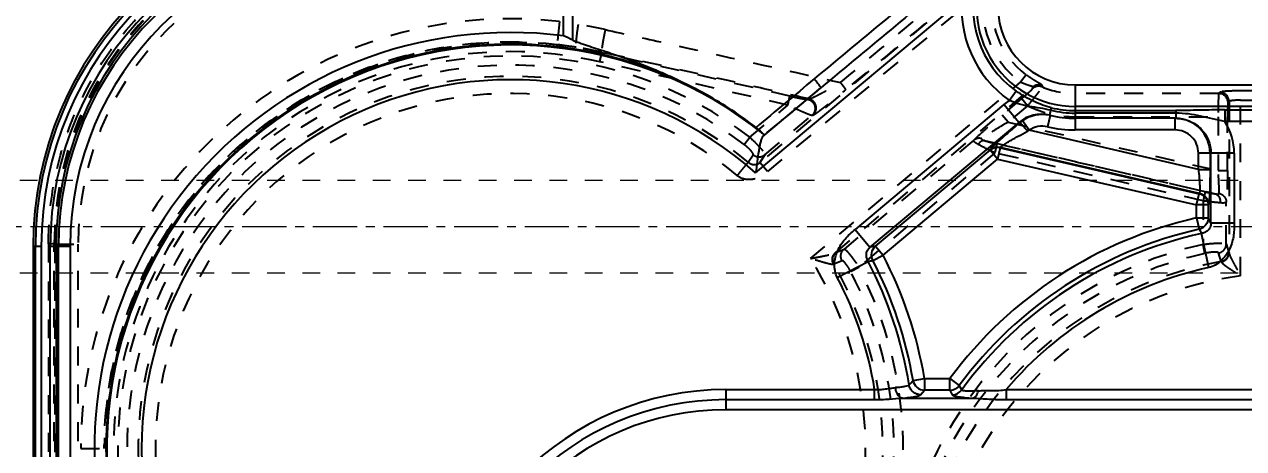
# Model space of a CAD drawing. Header units: millimetres. Extents: x 1727 to 4210, y -6182 to 759.
# Drawn here: x 2418.8 to 2524, y -1182.9 to -1146.3 of the extents above; entities that cross this region are included whole.
import ezdxf
from ezdxf.enums import TextEntityAlignment as Align

# ---------------------------------------------------------------- set-up
doc = ezdxf.new("R2010")
doc.units = ezdxf.units.MM
doc.header["$LTSCALE"] = 16.335
doc.header["$PDMODE"] = 3
doc.header["$PDSIZE"] = 0.3125
doc.linetypes.add('CENTER', pattern=[0.6, 0.375, -0.075, 0.075, -0.075])
doc.linetypes.add('HIDDEN', pattern=[0.2, 0.1, -0.1])
doc.layers.get('0').update_dxf_attribs({"linetype": 'CONTINUOUS'})
doc.layers.get('Defpoints').update_dxf_attribs({"linetype": 'CONTINUOUS'})
doc.layers.add('cool', color=153, linetype='HIDDEN', lineweight=9)
doc.layers.add('sp', color=193, linetype='CONTINUOUS', lineweight=9)
doc.layers.add('DEFAULT_2', color=8, linetype='HIDDEN')
doc.styles.get("Standard").update_dxf_attribs({"font": 'txt', "width": 0.8})
doc.styles.add('TXT', font='txt.shx', dxfattribs={"bigfont": 'gbcbig.shx'})
doc.dimstyles.get("Standard").update_dxf_attribs({"dimtxt": 0.15625, "dimasz": 0.1875, "dimexe": 0.125, "dimexo": 0.0625, "dimtad": 0, "dimtih": 1, "dimtoh": 1, "dimdsep": 46, "dimtxsty": 'Standard', "dimcen": 0.09, "dimadec": 0, "dimazin": 0, "dimtp": 0.01, "dimtm": 0.01, "dimtfac": 1, "dimtofl": 0, "dimtmove": 0, "dimatfit": 3, "dimfxl": 0, "dimtolj": 1, "dimarcsym": 0})

# ---------------------------------------------------------------- blocks, each defined once
blk = doc.blocks.new('*D194')
at = {"color": 4, "lineweight": -2}
for p, q in [((2454.74, -1135.27), (2396.81, -1135.27)), ((2396.81, -1140.27), (2396.81, -1196.23)), ((2396.81, -1307.15), (2396.81, -1214.9)), ((2454.74, -1312.15), (2396.81, -1312.15))]:
    blk.add_line(p, q, dxfattribs=at)
at = {"color": 4}
for points in [[(2395.97, -1140.27), (2397.64, -1140.27), (2396.81, -1135.27)], [(2395.97, -1307.15), (2397.64, -1307.15), (2396.81, -1312.15)]]:
    blk.add_solid(points, dxfattribs=at)
at = {"layer": 'Defpoints', "color": 0}
for p in [(2454.74, -1135.27), (2396.81, -1312.15), (2454.74, -1312.15)]:
    blk.add_point(p, dxfattribs=at)
at = {"color": 6, "insert": (2396.81, -1205.57), "char_height": 5, "attachment_point": 5, "rotation": 90}
blk.add_mtext('\\A1;176.88', dxfattribs=at)
blk = doc.blocks.new('124')
at = {"layer": 'cool', "ltscale": 0.932966}
for p, q in [((10.14, -1344.71), (401.48, -1344.71)), ((10.14, -1352.71), (401.48, -1352.71))]:
    blk.add_line(p, q, dxfattribs=at)
at = {"layer": 'cool', "color": 1, "linetype": 'CENTER', "ltscale": 0.621977}
blk.add_line((-4.19, -1348.71), (415.81, -1348.71), dxfattribs=at)
blk = doc.blocks.new('sp_80_th', base_point=(180.03, -1065.14))
at = {"layer": 'sp', "color": 1, "linetype": 'CENTER', "ltscale": 2.643404}
for p, q in [((180.03, -1111.89), (180.03, -1018.39)), ((133.28, -1065.14), (226.78, -1065.14))]:
    blk.add_line(p, q, dxfattribs=at)
at = {"layer": 'sp', "linetype": 'HIDDEN', "ltscale": 2.073258}
for radius in [42.5, 40]:
    blk.add_circle((180.03, -1065.14), radius, dxfattribs=at)
at = {"layer": 'sp', "color": 6, "style": 'TXT'}
blk.add_text('SP%%c80', height=10, dxfattribs=at).set_placement((180.03, -1081.14), align=Align.MIDDLE)
blk = doc.blocks.new('126')
at = {"layer": 'sp'}
blk.add_blockref('sp_80_th', (2562.27, -1223.71), dxfattribs=at)

msp = doc.modelspace()

# ---------------------------------------------------------------- linework, layer by layer
at = {"color": 7, "linetype": 'Continuous'}
for p, q in [((2465.343, -1147.248), (2465.343, -1142.238)), ((2466.144, -1147.615), (2466.144, -1143.239)), ((2481.924, -1159.081), (2498.958, -1144.788)), ((2482.549, -1155.936), (2487.561, -1151.731)), ((2504.404, -1152.009), (2503.823, -1152.827)), ((2509.511, -1151.483), (2509.511, -1155.369)), ((2509.511, -1151.483), (2615.036, -1151.483)), ((2503.342, -1153.185), (2490.5, -1163.96)), ((2504.632, -1154.723), (2503.342, -1153.185)), ((2507.352, -1154.116), (2507.125, -1155.095)), ((2507.442, -1153.452), (2507.286, -1154.101)), ((2615.036, -1153.338), (2509.511, -1153.338)), ((2509.511, -1153.696), (2518.195, -1153.696)), ((2518.195, -1153.918), (2509.511, -1153.918)), ((2518.195, -1153.696), (2518.195, -1154.364)), ((2522.414, -1153.637), (2522.414, -1154.641)), ((2522.414, -1153.637), (2533.29, -1153.637)), ((2504.632, -1154.723), (2491.79, -1165.498)), ((2504.729, -1154.745), (2504.632, -1154.723)), ((2505.523, -1155.4), (2504.952, -1154.575)), ((2518.195, -1154.364), (2509.511, -1154.364)), ((2518.124, -1155.369), (2518.124, -1154.364)), ((2533.29, -1154.641), (2522.414, -1154.641)), ((2520.137, -1158.769), (2505.523, -1155.4)), ((2518.123, -1155.369), (2509.511, -1155.369)), ((2492.276, -1165.4), (2502.151, -1157.114)), ((2502.151, -1157.114), (2502.163, -1157.083)), ((2502.796, -1157.883), (2502.151, -1157.114)), ((2503.021, -1156.909), (2502.796, -1157.883)), ((2503.021, -1156.909), (2503.032, -1156.878)), ((2503.021, -1156.909), (2520.203, -1160.869)), ((2520.22, -1160.839), (2503.032, -1156.878)), ((2520.137, -1158.769), (2520.137, -1157.378)), ((2523.227, -1157.379), (2520.137, -1157.379)), ((2521.14, -1157.379), (2521.14, -1158.769)), ((2521.22, -1163.401), (2521.22, -1157.379)), ((2523.227, -1157.379), (2523.227, -1163.401)), ((2492.921, -1166.169), (2502.796, -1157.883)), ((2502.796, -1157.883), (2519.979, -1161.843)), ((2520.137, -1158.769), (2521.14, -1158.769)), ((2519.979, -1161.843), (2520.203, -1160.869)), ((2520.22, -1160.839), (2520.203, -1160.869)), ((2519.979, -1162.966), (2519.979, -1161.843)), ((2520.982, -1161.843), (2519.979, -1161.843)), ((2520.999, -1161.813), (2520.982, -1161.843)), ((2520.982, -1161.843), (2520.982, -1162.966)), ((2519.979, -1162.966), (2520.196, -1163.942)), ((2519.979, -1162.966), (2520.982, -1162.966)), ((2521.22, -1163.401), (2520.982, -1162.966)), ((2523.227, -1163.401), (2521.22, -1163.401)), ((2490.5, -1163.96), (2491.79, -1165.498)), ((2520.196, -1163.942), (2520.391, -1164.306)), ((2521.033, -1167.235), (2520.391, -1164.306)), ((2419.563, -1165.419), (2419.563, -1276.974)), ((2420.269, -1165.419), (2419.563, -1165.419)), ((2419.767, -1276.974), (2419.767, -1165.419)), ((2420.269, -1165.419), (2420.269, -1276.974)), ((2421.045, -1276.974), (2421.045, -1165.419)), ((2422.756, -1165.419), (2421.045, -1165.419)), ((2421.546, -1165.419), (2421.546, -1276.974)), ((2421.754, -1276.974), (2421.754, -1165.419)), ((2422.756, -1165.419), (2422.756, -1276.974)), ((2492.276, -1165.4), (2491.79, -1165.498)), ((2492.276, -1165.4), (2492.921, -1166.169)), ((2488.973, -1168.105), (2491.629, -1166.714)), ((2492.034, -1166.63), (2492.921, -1166.169)), ((2495.506, -1176.989), (2496.492, -1176.823)), ((2496.492, -1176.823), (2496.492, -1177.822)), ((2496.492, -1176.823), (2498.695, -1176.823)), ((2498.695, -1177.822), (2498.695, -1176.823)), ((2498.695, -1176.823), (2499.5, -1177.416)), ((2499.705, -1177.809), (2499.5, -1177.416)), ((2479.361, -1177.774), (2479.361, -1179.514)), ((2479.361, -1177.774), (2492.194, -1177.774)), ((2492.194, -1178.644), (2492.194, -1177.774)), ((2496.154, -1178.22), (2496.492, -1177.822)), ((2498.695, -1177.822), (2496.492, -1177.822)), ((2498.695, -1177.822), (2498.897, -1178.22)), ((2503.544, -1177.774), (2503.544, -1178.644)), ((2503.544, -1177.774), (2552.16, -1177.774)), ((2479.361, -1178.644), (2492.194, -1178.644)), ((2645.186, -1179.514), (2479.361, -1179.514)), ((2494.583, -1178.515), (2500.672, -1178.515)), ((2503.544, -1178.644), (2552.16, -1178.644))]:
    msp.add_line(p, q, dxfattribs=at)
for centre, radius, start, end in [((2449.713, -1165.419), 30.15, 90, 180), ((2449.713, -1165.419), 29.946, 90, 180), ((2449.713, -1165.419), 29.444, 90, 180), ((2509.511, -1144.816), 8.821, 89.99285, 234.62995), ((2509.511, -1144.816), 8.522, 89.99285, 270), ((2449.713, -1165.419), 28.668, 90, 180), ((2449.713, -1165.419), 28.167, 90, 180), ((2449.713, -1165.419), 27.959, 90, 180), ((2449.713, -1165.419), 26.957, 90, 180), ((2509.511, -1144.816), 6.666, 90, 270), ((3567.752, -2445.612), 1686.473, 129.275928, 129.855139), ((4102.795, -3084.272), 2518.67, 129.508982, 129.889173), ((2509.511, -1144.816), 9.825, 172.91655, 234.62936), ((2460.768, -1182.871), 35.915, 82.68167, 198.98671), ((2460.768, -1182.871), 34.916, 60.99766, 198.9835), ((2441.399, -1200.639), 58.514, 64.98306, 65.84566), ((2460.768, -1182.871), 34.835, 51.25547, 249.14835), ((2460.768, -1182.871), 31.836, 48.35335, 249.14831), ((2460.448, -1182.974), 35.162, 52.28823, 60.62367), ((2506.569, -1157.029), 5.019, 123.15511, 130.00725), ((2506.578, -1157.052), 3.035, 76.49174, 129.86932), ((2506.669, -1157.056), 3.017, 78.18153, 124.69244), ((2509.511, -1144.816), 9.547, 256.52883, 270), ((2506.677, -1157.025), 2.986, 76.93245, 78.20478), ((2509.511, -1144.816), 9.101, 256.5272, 270), ((2509.511, -1144.816), 8.88, 256.52732, 270), ((2506.644, -1157.019), 2.973, 124.69263, 130.11344), ((2506.668, -1157.058), 2.015, 76.90443, 124.64779), ((2509.511, -1144.816), 10.553, 256.93455, 270), ((2518.124, -1157.38), 3.016, 0.01709, 88.68745), ((2518.207, -1157.379), 5.019, 0.00311, 33.05894), ((2506.159, -1156.891), 1.621, 113.12791, 118.55847), ((2518.126, -1157.38), 2.011, 0.057, 90.07108), ((2502.792, -1157.888), 1.005, 76.88224, 129.66491), ((2502.804, -1157.857), 1.005, 76.88653, 129.65961), ((2527.852, -1198.332), 36.232, 102.55062, 143.58243), ((2527.852, -1198.332), 35.233, 102.55062, 143.58243), ((2527.852, -1198.332), 34.835, 102.36727, 143.90312), ((2460.768, -1182.871), 34.835, 9.07206, 27.63273), ((2460.768, -1182.871), 35.233, 9.60936, 27.44938), ((2460.768, -1182.871), 36.232, 9.60936, 27.44938), ((2527.852, -1198.332), 31.836, 102.37598, 139.77694), ((2460.768, -1182.871), 31.836, 9.21298, 27.63705), ((2313.201, -1018.17), 241.783, 318.81634, 318.93864), ((2496.503, -1176.81), 1.012, 190.21204, 269.38513), ((2498.69, -1176.811), 1.011, 270.33224, 323.26056), ((2479.361, -1202.604), 24.83, 90, 180), ((2498.891, -1177.209), 1.011, 270.33101, 323.56836), ((2479.361, -1202.604), 23.96, 90, 180), ((2479.361, -1202.604), 23.089, 90, 180)]:
    msp.add_arc(centre, radius, start, end, dxfattribs=at)
for points, knots in [([(2466.144, -1147.615), (2466.38, -1147.724), (2466.871, -1147.903), (2467.611, -1148.15), (2468.354, -1148.39), (2469.345, -1148.713), (2470.578, -1149.131), (2472.044, -1149.672), (2473.492, -1150.259), (2475.396, -1151.108), (2476.789, -1151.822), (2477.697, -1152.333)], [0, 0, 0, 0, 0.0624768, 0.1249524, 0.1874349, 0.2499191, 0.3748973, 0.4998907, 0.6249012, 0.7499299, 1, 1, 1, 1]), ([(2487.561, -1151.731), (2487.561, -1151.723), (2487.545, -1151.697), (2487.516, -1151.648), (2487.462, -1151.573), (2487.39, -1151.475), (2487.299, -1151.358), (2487.161, -1151.184), (2487.052, -1151.051), (2486.978, -1150.962)], [0, 0, 0, 0, 0.0265761, 0.0864424, 0.1821004, 0.3105264, 0.4663098, 0.6399017, 1, 1, 1, 1]), ([(2507.442, -1153.452), (2506.932, -1153.329), (2505.869, -1152.932), (2504.895, -1152.357), (2504.405, -1152.009)], [0, 0, 0, 0, 0.4658369, 1, 1, 1, 1]), ([(2507.39, -1153.667), (2507.084, -1153.61), (2506.484, -1153.473), (2505.579, -1153.346), (2504.678, -1153.181), (2504.104, -1152.959), (2503.823, -1152.827)], [0, 0, 0, 0, 0.2543676, 0.5013783, 0.746777, 1, 1, 1, 1]), ([(2522.414, -1153.637), (2521.671, -1153.637), (2520.265, -1153.657), (2518.858, -1153.696), (2518.195, -1153.696)], [0, 0, 0, 0, 0.5284807, 1, 1, 1, 1]), ([(2522.414, -1154.641), (2522.06, -1154.569), (2521.362, -1154.418), (2520.324, -1154.17), (2519.273, -1153.965), (2518.557, -1153.93), (2518.195, -1153.918)], [0, 0, 0, 0, 0.2526587, 0.4995593, 0.7468944, 1, 1, 1, 1]), ([(2481.956, -1155.158), (2482.08, -1155.253), (2482.291, -1155.427), (2482.492, -1155.614), (2482.569, -1155.702)], [0, 0, 0, 0, 0.5721075, 1, 1, 1, 1]), ([(2502.163, -1157.083), (2502.168, -1157.068), (2502.195, -1157.032), (2502.247, -1156.968), (2502.327, -1156.884), (2502.476, -1156.734), (2502.713, -1156.509), (2503.044, -1156.206), (2503.424, -1155.867), (2503.989, -1155.373), (2504.428, -1154.998), (2504.729, -1154.745)], [0, 0, 0, 0, 0.0140471, 0.0379589, 0.0713963, 0.1137938, 0.2212104, 0.3525594, 0.5010834, 0.6612031, 1, 1, 1, 1]), ([(2505.384, -1155.467), (2505.309, -1155.378), (2505.197, -1155.247), (2505.049, -1155.079), (2504.95, -1154.967), (2504.865, -1154.876), (2504.801, -1154.807), (2504.758, -1154.769), (2504.737, -1154.747), (2504.729, -1154.745)], [0, 0, 0, 0, 0.3579029, 0.5314841, 0.6878028, 0.8170449, 0.9134679, 0.9737177, 1, 1, 1, 1]), ([(2518.195, -1154.364), (2518.588, -1154.364), (2519.38, -1154.526), (2520.39, -1155.188), (2521.056, -1156.195), (2521.22, -1156.986), (2521.219, -1157.379)], [0, 0, 0, 0, 0.2503353, 0.5002162, 0.749936, 1, 1, 1, 1]), ([(2482.549, -1155.936), (2482.499, -1155.991), (2482.419, -1156.151), (2482.331, -1156.435), (2482.253, -1156.79), (2482.155, -1157.353), (2482.048, -1158.123), (2481.967, -1158.755), (2481.924, -1159.081)], [0, 0, 0, 0, 0.0689199, 0.1627408, 0.2770827, 0.4066283, 0.6943044, 1, 1, 1, 1]), ([(2482.549, -1155.936), (2482.556, -1155.929), (2482.58, -1155.903), (2482.603, -1155.876), (2482.619, -1155.856)], [0, 0, 0, 0, 0.2815678, 1, 1, 1, 1]), ([(2482.569, -1155.702), (2482.583, -1155.717), (2482.605, -1155.745), (2482.628, -1155.787), (2482.635, -1155.826), (2482.626, -1155.848), (2482.619, -1155.856)], [0, 0, 0, 0, 0.344593, 0.6123418, 0.8177134, 1, 1, 1, 1]), ([(2503.032, -1156.878), (2503.037, -1156.867), (2503.063, -1156.843), (2503.111, -1156.803), (2503.186, -1156.75), (2503.325, -1156.655), (2503.545, -1156.517), (2503.85, -1156.333), (2504.199, -1156.13), (2504.714, -1155.837), (2505.113, -1155.616), (2505.384, -1155.467)], [0, 0, 0, 0, 0.0130258, 0.0365611, 0.0699751, 0.1124325, 0.2207241, 0.3531793, 0.5019404, 0.6619463, 1, 1, 1, 1]), ([(2520.137, -1158.769), (2520.163, -1159.017), (2520.197, -1159.379), (2520.231, -1159.844), (2520.247, -1160.147), (2520.255, -1160.404), (2520.253, -1160.606), (2520.246, -1160.736), (2520.233, -1160.807), (2520.225, -1160.831), (2520.219, -1160.839)], [0, 0, 0, 0, 0.3600338, 0.5253234, 0.6730456, 0.7978186, 0.8959014, 0.9640804, 0.9861185, 1, 1, 1, 1]), ([(2521.14, -1158.769), (2521.14, -1159.133), (2521.136, -1159.665), (2521.119, -1160.348), (2521.102, -1160.794), (2521.082, -1161.172), (2521.059, -1161.47), (2521.037, -1161.662), (2521.016, -1161.765), (2521.005, -1161.801), (2520.999, -1161.813)], [0, 0, 0, 0, 0.3582473, 0.5230971, 0.670982, 0.7967396, 0.8956604, 0.9641239, 0.9861729, 1, 1, 1, 1]), ([(2520.203, -1160.869), (2520.418, -1160.919), (2520.824, -1161.171), (2520.981, -1161.624), (2520.982, -1161.843)], [0, 0, 0, 0, 0.5006545, 1, 1, 1, 1]), ([(2520.22, -1160.839), (2520.431, -1160.888), (2520.741, -1161.08), (2520.954, -1161.475), (2520.998, -1161.702), (2520.999, -1161.813)], [0, 0, 0, 0, 0.4895106, 0.7492045, 1, 1, 1, 1]), ([(2520.982, -1162.966), (2520.981, -1163.187), (2520.822, -1163.642), (2520.412, -1163.893), (2520.196, -1163.942)], [0, 0, 0, 0, 0.4993344, 1, 1, 1, 1]), ([(2521.22, -1163.401), (2521.221, -1163.529), (2521.17, -1163.773), (2520.96, -1164.054), (2520.688, -1164.226), (2520.491, -1164.285), (2520.391, -1164.306)], [0, 0, 0, 0, 0.287383, 0.5390063, 0.7707356, 1, 1, 1, 1]), ([(2523.227, -1163.401), (2523.227, -1163.6), (2523.224, -1163.999), (2523.143, -1164.791), (2522.902, -1165.564), (2522.485, -1166.245), (2522.085, -1166.693), (2521.6, -1167.048), (2521.223, -1167.194), (2521.029, -1167.236)], [0, 0, 0, 0, 0.1251554, 0.2503012, 0.4999008, 0.6250297, 0.7501142, 0.8751221, 1, 1, 1, 1]), ([(2488.972, -1168.103), (2488.88, -1167.927), (2488.751, -1167.545), (2488.712, -1166.945), (2488.799, -1166.352), (2489.054, -1165.596), (2489.491, -1164.917), (2490.045, -1164.346), (2490.348, -1164.088), (2490.5, -1163.96)], [0, 0, 0, 0, 0.1248859, 0.2498922, 0.3749763, 0.5000977, 0.7497044, 0.8748601, 1, 1, 1, 1]), ([(2491.629, -1166.714), (2491.581, -1166.625), (2491.5, -1166.435), (2491.457, -1166.116), (2491.537, -1165.775), (2491.692, -1165.579), (2491.79, -1165.498)], [0, 0, 0, 0, 0.2292644, 0.4609937, 0.712617, 1, 1, 1, 1]), ([(2492.034, -1166.629), (2491.932, -1166.432), (2491.862, -1165.956), (2492.108, -1165.543), (2492.276, -1165.4)], [0, 0, 0, 0, 0.5006619, 1, 1, 1, 1]), ([(2495.167, -1177.378), (2495.156, -1177.394), (2495.118, -1177.425), (2494.999, -1177.48), (2494.77, -1177.533), (2494.416, -1177.581), (2494.143, -1177.601), (2493.99, -1177.609)], [0, 0, 0, 0, 0.0479232, 0.1168112, 0.3238975, 0.6221271, 1, 1, 1, 1]), ([(2496.154, -1178.22), (2496.04, -1178.219), (2495.807, -1178.173), (2495.492, -1177.996), (2495.269, -1177.713), (2495.186, -1177.49), (2495.167, -1177.378)], [0, 0, 0, 0, 0.2434245, 0.5000068, 0.7565855, 1, 1, 1, 1]), ([(2492.194, -1177.774), (2492.354, -1177.778), (2492.672, -1177.779), (2493.135, -1177.724), (2493.571, -1177.655), (2493.854, -1177.625), (2493.99, -1177.609)], [0, 0, 0, 0, 0.2667554, 0.5265975, 0.7732529, 1, 1, 1, 1]), ([(2494.583, -1178.515), (2494.51, -1178.505), (2494.308, -1178.405), (2494.132, -1178.148), (2494.03, -1177.856), (2493.999, -1177.692), (2493.99, -1177.609)], [0, 0, 0, 0, 0.1907285, 0.563861, 0.7824505, 1, 1, 1, 1]), ([(2494.583, -1178.515), (2494.786, -1178.499), (2495.149, -1178.465), (2495.573, -1178.406), (2495.84, -1178.351), (2495.983, -1178.311), (2496.085, -1178.272), (2496.138, -1178.238), (2496.154, -1178.22)], [0, 0, 0, 0, 0.3792717, 0.6790815, 0.7950718, 0.8871269, 0.9550441, 1, 1, 1, 1]), ([(2498.897, -1178.22), (2498.907, -1178.241), (2498.964, -1178.276), (2499.073, -1178.316), (2499.237, -1178.356), (2499.448, -1178.394), (2499.704, -1178.43), (2500.116, -1178.475), (2500.443, -1178.5), (2500.672, -1178.515)], [0, 0, 0, 0, 0.0378491, 0.1025804, 0.1952997, 0.3145126, 0.4576591, 0.6218951, 1, 1, 1, 1]), ([(2501.148, -1177.88), (2500.961, -1177.892), (2500.624, -1177.909), (2500.227, -1177.912), (2499.976, -1177.896), (2499.843, -1177.877), (2499.756, -1177.854), (2499.711, -1177.826), (2499.705, -1177.809)], [0, 0, 0, 0, 0.3839403, 0.6928528, 0.8109901, 0.9018287, 0.9641876, 1, 1, 1, 1]), ([(2500.672, -1178.515), (2500.784, -1178.496), (2500.946, -1178.355), (2501.075, -1178.115), (2501.127, -1177.961), (2501.148, -1177.88)], [0, 0, 0, 0, 0.415467, 0.6949905, 1, 1, 1, 1]), ([(2501.148, -1177.88), (2501.335, -1177.868), (2501.722, -1177.866), (2502.314, -1177.872), (2502.926, -1177.849), (2503.338, -1177.803), (2503.544, -1177.774)], [0, 0, 0, 0, 0.2347399, 0.4830267, 0.7398045, 1, 1, 1, 1]), ([(2492.194, -1178.644), (2492.609, -1178.644), (2493.406, -1178.606), (2494.2, -1178.53), (2494.583, -1178.515)], [0, 0, 0, 0, 0.5202615, 1, 1, 1, 1]), ([(2500.672, -1178.515), (2501.138, -1178.53), (2502.094, -1178.611), (2503.052, -1178.644), (2503.544, -1178.644)], [0, 0, 0, 0, 0.4871117, 1, 1, 1, 1])]:
    msp.add_open_spline(points, degree=3, knots=knots, dxfattribs=at)
for points in [[(2486.978, -1150.962), (2485.305, -1152.361), (2483.631, -1153.759), (2481.956, -1155.158)], [(2482.619, -1155.856), (2484.266, -1154.481), (2485.914, -1153.106), (2487.561, -1151.731)], [(2491.629, -1166.714), (2491.764, -1166.686), (2491.899, -1166.657), (2492.034, -1166.629)]]:
    msp.add_open_spline(points, degree=3, dxfattribs=at)
at = {"layer": 'DEFAULT_2', "color": 8, "linetype": 'HIDDEN'}
for p, q in [((2504.201, -1139.802), (2482.292, -1158.185)), ((2501.691, -1143.218), (2482.937, -1158.954)), ((2465.003, -1146.018), (2464.774, -1148.01)), ((2468.463, -1149.485), (2468.653, -1148.659)), ((2484.886, -1152.448), (2468.643, -1148.704)), ((2484.706, -1153.229), (2468.463, -1149.485)), ((2505.261, -1150.603), (2504.787, -1151.25)), ((2486.651, -1166.467), (2504.787, -1151.25)), ((2488.81, -1165.966), (2505.85, -1151.667)), ((2505.841, -1151.78), (2505.85, -1151.667)), ((2506.665, -1151.655), (2506.677, -1151.543)), ((2509.511, -1151.484), (2509.511, -1151.483)), ((2521.894, -1152.223), (2521.974, -1152.116)), ((2523.781, -1167.96), (2523.781, -1151.996)), ((2531.923, -1151.996), (2523.781, -1151.996)), ((2481.408, -1155.997), (2484.706, -1153.229)), ((2484.706, -1153.229), (2484.886, -1152.448)), ((2486.433, -1152.722), (2486.533, -1152.69)), ((2504.878, -1152.665), (2503.187, -1154.083)), ((2505.394, -1153.28), (2504.878, -1152.665)), ((2521.894, -1152.223), (2509.511, -1152.223)), ((2522.777, -1152.918), (2522.696, -1153.025)), ((2522.777, -1152.918), (2522.777, -1165.985)), ((2523.781, -1152.798), (2531.923, -1152.798)), ((2482.728, -1157.509), (2486.769, -1154.119)), ((2486.869, -1154.087), (2486.769, -1154.119)), ((2503.703, -1154.699), (2503.187, -1154.083)), ((2505.394, -1153.28), (2503.703, -1154.699)), ((2509.511, -1154.228), (2522.638, -1154.228)), ((2521.835, -1154.228), (2521.835, -1158.877)), ((2522.638, -1158.877), (2522.638, -1154.228)), ((2503.703, -1154.699), (2521.835, -1158.877)), ((2480.926, -1156.624), (2481.408, -1155.997)), ((2500.763, -1156.246), (2489.558, -1165.648)), ((2501.688, -1156.292), (2521.607, -1160.883)), ((2502.573, -1157.347), (2490.818, -1167.211)), ((2502.753, -1156.566), (2502.573, -1157.347)), ((2520.532, -1161.487), (2502.573, -1157.347)), ((2520.712, -1160.705), (2502.753, -1156.566)), ((2481.289, -1158.15), (2481.708, -1157.505)), ((2482.728, -1157.509), (2482.292, -1158.185)), ((2482.937, -1158.954), (2482.292, -1158.185)), ((2521.835, -1158.877), (2522.638, -1158.877)), ((2520.712, -1160.705), (2520.532, -1161.487)), ((2520.532, -1161.487), (2520.532, -1165.247)), ((2522.54, -1165.208), (2522.54, -1161.576)), ((2420.894, -1165.172), (2421.395, -1165.172)), ((2420.894, -1165.185), (2420.894, -1276.974)), ((2421.395, -1276.974), (2421.395, -1165.172)), ((2421.442, -1165.219), (2421.395, -1165.172)), ((2421.442, -1165.219), (2421.442, -1276.974)), ((2421.442, -1165.219), (2423.447, -1165.219)), ((2423.447, -1276.974), (2423.447, -1165.233)), ((2488.848, -1165.947), (2489.558, -1165.648)), ((2520.703, -1166.02), (2520.532, -1165.247)), ((2522.54, -1165.208), (2522.767, -1165.943)), ((2489.385, -1166.654), (2488.677, -1166.954)), ((2522.105, -1166.722), (2521.88, -1165.986)), ((2490.116, -1167.577), (2490.818, -1167.211)), ((2423.673, -1182.871), (2426.507, -1182.871))]:
    msp.add_line(p, q, dxfattribs=at)
for centre, radius, start, end in [((2449.437, -1165.142), 28.04, 89.93918, 180.06086), ((2449.5, -1165.206), 28.057, 89.97228, 180.02772), ((2449.489, -1165.194), 26.04, 89.91358, 180.08642), ((2509.511, -1144.816), 7.982, 168.44952, 233.71075), ((2509.511, -1144.816), 7.179, 168.44952, 233.71075), ((2460.768, -1182.871), 37.096, 83.44524, 180), ((2460.816, -1182.922), 37.118, 77.34576, 81.03713), ((2460.768, -1182.871), 35.09, 83.44524, 180), ((2460.768, -1182.871), 35.063, 77.02103, 180), ((2460.768, -1182.871), 34.261, 77.02103, 180), ((2460.768, -1182.871), 33.886, 52.47454, 257.52546), ((2460.212, -1187.71), 39.961, 81.04117, 83.44535), ((2460.985, -1182.804), 34.995, 77.34261, 81.04036), ((2460.768, -1182.871), 33.094, 52.47454, 257.52546), ((2460.768, -1182.871), 32.128, 50.30331, 259.69669), ((2506.357, -1152.399), 0.805, 67.4719, 129.80437), ((2506.366, -1152.286), 0.805, 67.23554, 129.82394), ((2509.511, -1144.816), 7.407, 247.40864, 270), ((2521.971, -1152.921), 0.806, 0.27756, 89.784), ((2460.768, -1182.871), 30.644, 50.30086, 259.69466), ((2521.891, -1153.029), 0.806, 0.28058, 89.78508), ((2509.511, -1144.816), 9.412, 244.06287, 270), ((2518.125, -1157.332), 2.968, 88.6721, 90.01649), ((2527.852, -1198.332), 33.886, 102.47454, 257.52546), ((2460.768, -1182.871), 30.644, 277.63481, 32.36519), ((2527.852, -1198.332), 33.094, 102.47454, 257.52546), ((2527.852, -1198.332), 32.128, 100.30331, 259.69669), ((2460.768, -1182.871), 32.128, 280.30331, 29.69669), ((2460.768, -1182.871), 33.094, 282.47454, 27.52546), ((2460.768, -1182.871), 33.886, 282.47454, 27.52546), ((2527.852, -1198.332), 30.644, 97.63481, 262.36519)]:
    msp.add_arc(centre, radius, start, end, dxfattribs=at)
for points, knots in [([(2420.894, -1165.185), (2420.897, -1163.316), (2421.254, -1159.568), (2422.89, -1154.17), (2425.546, -1149.192), (2429.125, -1144.83), (2433.486, -1141.251), (2438.464, -1138.595), (2443.863, -1136.96), (2447.611, -1136.602), (2449.479, -1136.599)], [0, 0, 0, 0, 0.1250013, 0.2500013, 0.3750008, 0.5, 0.6249992, 0.7499987, 0.8749987, 1, 1, 1, 1]), ([(2466.599, -1146.257), (2466.563, -1146.489), (2466.513, -1146.834), (2466.46, -1147.283), (2466.43, -1147.585), (2466.413, -1147.838), (2466.407, -1148.029), (2466.411, -1148.149), (2466.423, -1148.21), (2466.43, -1148.23), (2466.435, -1148.236)], [0, 0, 0, 0, 0.3532092, 0.5249353, 0.6800355, 0.8089812, 0.906298, 0.9689595, 0.9880609, 1, 1, 1, 1]), ([(2468.948, -1146.706), (2468.897, -1146.934), (2468.825, -1147.274), (2468.743, -1147.717), (2468.694, -1148.014), (2468.659, -1148.264), (2468.641, -1148.453), (2468.636, -1148.572), (2468.643, -1148.633), (2468.649, -1148.653), (2468.653, -1148.659)], [0, 0, 0, 0, 0.3539735, 0.5257688, 0.6807881, 0.8095701, 0.9066999, 0.9691871, 0.9881913, 1, 1, 1, 1]), ([(2468.948, -1146.706), (2470.639, -1147.085), (2477.405, -1148.606), (2484.17, -1150.13), (2489.245, -1151.275)], [0, 0, 0, 0, 0.2498934, 1, 1, 1, 1]), ([(2486.533, -1152.69), (2485.043, -1152.354), (2479.083, -1151.008), (2473.123, -1149.665), (2468.653, -1148.659)], [0, 0, 0, 0, 0.2500918, 1, 1, 1, 1]), ([(2506.677, -1151.543), (2506.678, -1151.538), (2506.669, -1151.524), (2506.634, -1151.491), (2506.554, -1151.436), (2506.421, -1151.355), (2506.244, -1151.249), (2506.029, -1151.119), (2505.786, -1150.967), (2505.526, -1150.793), (2505.35, -1150.668), (2505.261, -1150.603)], [0, 0, 0, 0, 0.009752, 0.0269265, 0.0861382, 0.1785635, 0.3011574, 0.4499296, 0.6201546, 0.8063479, 1, 1, 1, 1]), ([(2486.533, -1152.69), (2486.553, -1152.688), (2486.602, -1152.674), (2486.731, -1152.626), (2486.941, -1152.531), (2487.241, -1152.383), (2487.592, -1152.201), (2487.979, -1151.993), (2488.536, -1151.685), (2488.959, -1151.442), (2489.245, -1151.275)], [0, 0, 0, 0, 0.0197991, 0.0494464, 0.1343501, 0.2460133, 0.3770702, 0.5217709, 0.6759448, 1, 1, 1, 1]), ([(2486.869, -1154.087), (2486.888, -1154.081), (2486.935, -1154.056), (2487.016, -1154.007), (2487.123, -1153.935), (2487.308, -1153.805), (2487.581, -1153.602), (2487.947, -1153.321), (2488.355, -1152.999), (2488.951, -1152.521), (2489.405, -1152.147), (2489.712, -1151.89)], [0, 0, 0, 0, 0.0168316, 0.0436359, 0.0795816, 0.1237297, 0.2326403, 0.3630066, 0.5090406, 0.6663119, 1, 1, 1, 1]), ([(2489.712, -1151.89), (2489.712, -1151.883), (2489.699, -1151.863), (2489.678, -1151.827), (2489.639, -1151.773), (2489.586, -1151.701), (2489.517, -1151.611), (2489.402, -1151.467), (2489.31, -1151.353), (2489.245, -1151.275)], [0, 0, 0, 0, 0.0284791, 0.0853348, 0.1688173, 0.2846817, 0.4321116, 0.6064993, 1, 1, 1, 1]), ([(2505.85, -1151.667), (2505.853, -1151.657), (2505.808, -1151.632), (2505.748, -1151.609), (2505.63, -1151.571), (2505.491, -1151.529), (2505.327, -1151.476), (2505.152, -1151.41), (2504.971, -1151.332), (2504.849, -1151.277), (2504.787, -1151.25)], [0, 0, 0, 0, 0.0276866, 0.0963017, 0.2016181, 0.3336964, 0.4843942, 0.6488131, 0.8223972, 1, 1, 1, 1]), ([(2504.878, -1152.665), (2504.997, -1152.565), (2505.17, -1152.417), (2505.39, -1152.224), (2505.535, -1152.094), (2505.656, -1151.981), (2505.74, -1151.9), (2505.791, -1151.846), (2505.817, -1151.817), (2505.833, -1151.797), (2505.841, -1151.785), (2505.841, -1151.78)], [0, 0, 0, 0, 0.3554911, 0.5211903, 0.6712184, 0.7998137, 0.9010105, 0.9394631, 0.9690011, 0.9892257, 1, 1, 1, 1]), ([(2505.394, -1153.28), (2505.56, -1153.093), (2505.794, -1152.812), (2506.087, -1152.448), (2506.276, -1152.209), (2506.431, -1152.004), (2506.55, -1151.842), (2506.621, -1151.731), (2506.659, -1151.675), (2506.665, -1151.655)], [0, 0, 0, 0, 0.363291, 0.5303537, 0.6796335, 0.8057672, 0.9037981, 0.9693274, 1, 1, 1, 1]), ([(2523.781, -1151.996), (2523.557, -1151.996), (2523.232, -1152), (2522.816, -1152.014), (2522.55, -1152.029), (2522.327, -1152.046), (2522.157, -1152.065), (2522.049, -1152.083), (2521.996, -1152.101), (2521.978, -1152.11), (2521.974, -1152.116)], [0, 0, 0, 0, 0.3691901, 0.537219, 0.6859386, 0.8101772, 0.9057415, 0.9692082, 0.9885528, 1, 1, 1, 1]), ([(2486.769, -1154.119), (2486.759, -1154.12), (2486.733, -1154.115), (2486.686, -1154.102), (2486.621, -1154.08), (2486.5, -1154.035), (2486.312, -1153.96), (2486.051, -1153.849), (2485.749, -1153.715), (2485.295, -1153.51), (2484.946, -1153.341), (2484.706, -1153.229)], [0, 0, 0, 0, 0.0128489, 0.0347277, 0.0655238, 0.1048831, 0.2067387, 0.334841, 0.48351, 0.647354, 1, 1, 1, 1]), ([(2484.886, -1152.448), (2485.056, -1152.487), (2485.307, -1152.542), (2485.634, -1152.609), (2485.858, -1152.652), (2486.058, -1152.686), (2486.225, -1152.713), (2486.345, -1152.723), (2486.412, -1152.729), (2486.433, -1152.722)], [0, 0, 0, 0, 0.3317549, 0.4893108, 0.6362765, 0.7676645, 0.8772477, 0.9572986, 1, 1, 1, 1]), ([(2486.433, -1152.722), (2486.58, -1152.757), (2486.85, -1152.912), (2487.064, -1153.31), (2487.054, -1153.761), (2486.884, -1154.021), (2486.769, -1154.119)], [0, 0, 0, 0, 0.2594573, 0.5002419, 0.7408691, 1, 1, 1, 1]), ([(2486.869, -1154.087), (2486.98, -1153.993), (2487.152, -1153.736), (2487.167, -1153.277), (2486.945, -1152.875), (2486.675, -1152.724), (2486.533, -1152.69)], [0, 0, 0, 0, 0.2493511, 0.4997466, 0.7503163, 1, 1, 1, 1]), ([(2521.894, -1152.223), (2521.89, -1152.23), (2521.886, -1152.251), (2521.877, -1152.314), (2521.869, -1152.435), (2521.859, -1152.626), (2521.851, -1152.873), (2521.844, -1153.168), (2521.837, -1153.625), (2521.835, -1153.982), (2521.835, -1154.228)], [0, 0, 0, 0, 0.0113384, 0.0311831, 0.0959107, 0.1923544, 0.3169482, 0.4655034, 0.6329374, 1, 1, 1, 1]), ([(2522.696, -1153.025), (2522.689, -1153.035), (2522.683, -1153.076), (2522.671, -1153.151), (2522.662, -1153.267), (2522.654, -1153.415), (2522.647, -1153.592), (2522.64, -1153.866), (2522.638, -1154.081), (2522.638, -1154.228)], [0, 0, 0, 0, 0.0320199, 0.0971334, 0.1935102, 0.3178579, 0.4662415, 0.6335104, 1, 1, 1, 1]), ([(2523.781, -1152.798), (2523.656, -1152.798), (2523.425, -1152.803), (2523.152, -1152.823), (2522.973, -1152.848), (2522.877, -1152.868), (2522.815, -1152.887), (2522.782, -1152.906), (2522.777, -1152.918)], [0, 0, 0, 0, 0.3652486, 0.6793508, 0.8024455, 0.8979543, 0.9637818, 1, 1, 1, 1]), ([(2500.763, -1156.246), (2500.887, -1156.113), (2501.21, -1155.805), (2501.771, -1155.299), (2502.451, -1154.707), (2502.937, -1154.295), (2503.187, -1154.083)], [0, 0, 0, 0, 0.1677994, 0.4118657, 0.6972963, 1, 1, 1, 1]), ([(2503.703, -1154.699), (2503.472, -1154.835), (2503.023, -1155.102), (2502.393, -1155.489), (2501.871, -1155.825), (2501.566, -1156.03), (2501.449, -1156.123)], [0, 0, 0, 0, 0.3024944, 0.5871096, 0.8320244, 1, 1, 1, 1]), ([(2481.408, -1155.997), (2481.593, -1156.164), (2481.854, -1156.415), (2482.175, -1156.749), (2482.375, -1156.969), (2482.533, -1157.159), (2482.648, -1157.315), (2482.711, -1157.42), (2482.737, -1157.489), (2482.728, -1157.509)], [0, 0, 0, 0, 0.3688132, 0.5368006, 0.6853381, 0.8091811, 0.9042574, 0.9675533, 1, 1, 1, 1]), ([(2501.124, -1156.616), (2501.061, -1156.582), (2500.951, -1156.519), (2500.83, -1156.433), (2500.77, -1156.366), (2500.746, -1156.323), (2500.743, -1156.28), (2500.755, -1156.256), (2500.763, -1156.246)], [0, 0, 0, 0, 0.3855412, 0.6746069, 0.7804868, 0.8633045, 0.9316287, 1, 1, 1, 1]), ([(2501.449, -1156.123), (2501.333, -1156.088), (2501.085, -1156.07), (2500.855, -1156.172), (2500.763, -1156.246)], [0, 0, 0, 0, 0.5051872, 1, 1, 1, 1]), ([(2501.688, -1156.292), (2501.591, -1156.277), (2501.422, -1156.32), (2501.244, -1156.461), (2501.161, -1156.561), (2501.124, -1156.616)], [0, 0, 0, 0, 0.4339408, 0.704675, 1, 1, 1, 1]), ([(2501.449, -1156.123), (2501.442, -1156.128), (2501.43, -1156.14), (2501.423, -1156.177), (2501.477, -1156.22), (2501.565, -1156.255), (2501.643, -1156.279), (2501.688, -1156.292)], [0, 0, 0, 0, 0.0797279, 0.1415697, 0.303487, 0.5943098, 1, 1, 1, 1]), ([(2501.688, -1156.292), (2501.763, -1156.314), (2502.116, -1156.414), (2502.472, -1156.501), (2502.753, -1156.566)], [0, 0, 0, 0, 0.2139537, 1, 1, 1, 1]), ([(2481.708, -1157.505), (2481.717, -1157.492), (2481.715, -1157.446), (2481.661, -1157.332), (2481.511, -1157.143), (2481.255, -1156.89), (2481.044, -1156.715), (2480.926, -1156.624)], [0, 0, 0, 0, 0.0387843, 0.1025564, 0.3169781, 0.6311602, 1, 1, 1, 1]), ([(2502.573, -1157.347), (2502.439, -1157.283), (2501.952, -1157.046), (2501.469, -1156.803), (2501.124, -1156.616)], [0, 0, 0, 0, 0.2755511, 1, 1, 1, 1]), ([(2480.342, -1159.293), (2480.458, -1159.166), (2480.655, -1158.909), (2480.974, -1158.531), (2481.18, -1158.283), (2481.289, -1158.15)], [0, 0, 0, 0, 0.3472861, 0.6526907, 1, 1, 1, 1]), ([(2481.289, -1158.15), (2481.353, -1158.204), (2481.495, -1158.301), (2481.751, -1158.377), (2482.038, -1158.351), (2482.214, -1158.252), (2482.292, -1158.185)], [0, 0, 0, 0, 0.23017, 0.4648548, 0.7178017, 1, 1, 1, 1]), ([(2481.708, -1157.505), (2481.848, -1157.62), (2482.217, -1157.757), (2482.589, -1157.624), (2482.728, -1157.509)], [0, 0, 0, 0, 0.5016059, 1, 1, 1, 1]), ([(2480.342, -1159.293), (2480.523, -1159.444), (2480.864, -1159.592), (2481.335, -1159.64), (2481.81, -1159.601), (2482.376, -1159.393), (2482.76, -1159.111), (2482.937, -1158.954)], [0, 0, 0, 0, 0.2489113, 0.3742817, 0.4997002, 0.7497211, 1, 1, 1, 1]), ([(2521.907, -1160.838), (2521.919, -1160.737), (2521.922, -1160.483), (2521.913, -1160.038), (2521.883, -1159.485), (2521.853, -1159.086), (2521.835, -1158.877)], [0, 0, 0, 0, 0.1542782, 0.3883968, 0.6795342, 1, 1, 1, 1]), ([(2522.638, -1158.877), (2522.638, -1159.165), (2522.633, -1159.715), (2522.616, -1160.476), (2522.587, -1161.088), (2522.56, -1161.438), (2522.54, -1161.576)], [0, 0, 0, 0, 0.3194052, 0.6104226, 0.8450681, 1, 1, 1, 1]), ([(2522.023, -1161.664), (2521.919, -1161.654), (2521.421, -1161.604), (2520.924, -1161.542), (2520.532, -1161.487)], [0, 0, 0, 0, 0.2094677, 1, 1, 1, 1]), ([(2520.712, -1160.705), (2520.795, -1160.724), (2521.092, -1160.79), (2521.39, -1160.85), (2521.607, -1160.883)], [0, 0, 0, 0, 0.2795368, 1, 1, 1, 1]), ([(2521.607, -1160.883), (2521.648, -1160.89), (2521.719, -1160.9), (2521.811, -1160.901), (2521.881, -1160.888), (2521.905, -1160.853), (2521.907, -1160.838)], [0, 0, 0, 0, 0.3772382, 0.6612286, 0.8552833, 1, 1, 1, 1]), ([(2521.607, -1160.883), (2521.743, -1160.923), (2521.926, -1161.104), (2522.018, -1161.404), (2522.029, -1161.578), (2522.023, -1161.664)], [0, 0, 0, 0, 0.4511062, 0.7234762, 1, 1, 1, 1]), ([(2521.907, -1160.838), (2522.075, -1160.875), (2522.397, -1161.056), (2522.536, -1161.405), (2522.539, -1161.576)], [0, 0, 0, 0, 0.5014203, 1, 1, 1, 1]), ([(2522.54, -1161.576), (2522.534, -1161.6), (2522.502, -1161.634), (2522.445, -1161.657), (2522.358, -1161.675), (2522.215, -1161.679), (2522.093, -1161.67), (2522.023, -1161.664)], [0, 0, 0, 0, 0.1354091, 0.2240133, 0.3335214, 0.6215995, 1, 1, 1, 1]), ([(2489.385, -1166.654), (2489.296, -1166.496), (2489.225, -1166.108), (2489.421, -1165.765), (2489.558, -1165.648)], [0, 0, 0, 0, 0.5016051, 1, 1, 1, 1]), ([(2489.558, -1165.648), (2489.579, -1165.643), (2489.643, -1165.68), (2489.735, -1165.761), (2489.869, -1165.902), (2490.028, -1166.09), (2490.211, -1166.325), (2490.483, -1166.699), (2490.685, -1167), (2490.818, -1167.211)], [0, 0, 0, 0, 0.0324451, 0.0957472, 0.1908282, 0.3146758, 0.4632148, 0.6311984, 1, 1, 1, 1]), ([(2520.532, -1165.247), (2520.779, -1165.213), (2521.14, -1165.174), (2521.601, -1165.143), (2521.899, -1165.132), (2522.146, -1165.132), (2522.339, -1165.144), (2522.46, -1165.163), (2522.53, -1165.188), (2522.54, -1165.208)], [0, 0, 0, 0, 0.3688132, 0.5368006, 0.6853381, 0.8091811, 0.9042574, 0.9675533, 1, 1, 1, 1]), ([(2521.88, -1165.986), (2522.058, -1165.953), (2522.401, -1165.759), (2522.538, -1165.388), (2522.539, -1165.208)], [0, 0, 0, 0, 0.5016059, 1, 1, 1, 1]), ([(2486.651, -1166.467), (2486.857, -1166.424), (2487.165, -1166.368), (2487.571, -1166.288), (2487.866, -1166.228), (2488.149, -1166.169), (2488.409, -1166.108), (2488.628, -1166.047), (2488.76, -1165.999), (2488.81, -1165.966)], [0, 0, 0, 0, 0.2834096, 0.4229385, 0.5593713, 0.690564, 0.8131927, 0.9198629, 1, 1, 1, 1]), ([(2488.651, -1166.966), (2488.635, -1166.972), (2488.594, -1166.979), (2488.488, -1166.978), (2488.317, -1166.947), (2488.083, -1166.89), (2487.721, -1166.791), (2487.242, -1166.644), (2486.85, -1166.531), (2486.651, -1166.467)], [0, 0, 0, 0, 0.0246221, 0.0592141, 0.154309, 0.2743107, 0.4082347, 0.6981473, 1, 1, 1, 1]), ([(2488.651, -1166.966), (2488.606, -1166.888), (2488.544, -1166.711), (2488.531, -1166.346), (2488.675, -1166.082), (2488.81, -1165.966)], [0, 0, 0, 0, 0.2488402, 0.5085943, 1, 1, 1, 1]), ([(2488.677, -1166.954), (2488.587, -1166.796), (2488.515, -1166.408), (2488.712, -1166.064), (2488.848, -1165.947)], [0, 0, 0, 0, 0.5022501, 1, 1, 1, 1]), ([(2488.81, -1165.966), (2488.813, -1165.964), (2488.826, -1165.957), (2488.839, -1165.951), (2488.848, -1165.947)], [0, 0, 0, 0, 0.2862166, 1, 1, 1, 1]), ([(2490.116, -1167.577), (2490.048, -1167.445), (2489.911, -1167.207), (2489.707, -1166.911), (2489.547, -1166.73), (2489.444, -1166.657), (2489.399, -1166.647), (2489.385, -1166.654)], [0, 0, 0, 0, 0.3688651, 0.6830566, 0.8974547, 0.9612184, 1, 1, 1, 1]), ([(2521.88, -1165.986), (2521.876, -1165.972), (2521.84, -1165.943), (2521.718, -1165.911), (2521.476, -1165.905), (2521.119, -1165.939), (2520.848, -1165.988), (2520.703, -1166.02)], [0, 0, 0, 0, 0.0387843, 0.1025564, 0.3169782, 0.6311601, 1, 1, 1, 1]), ([(2522.105, -1166.722), (2522.284, -1166.689), (2522.628, -1166.495), (2522.765, -1166.123), (2522.767, -1165.943)], [0, 0, 0, 0, 0.5022495, 1, 1, 1, 1]), ([(2522.113, -1166.749), (2522.112, -1166.747), (2522.11, -1166.738), (2522.108, -1166.728), (2522.105, -1166.722)], [0, 0, 0, 0, 0.2859115, 1, 1, 1, 1]), ([(2522.113, -1166.749), (2522.201, -1166.733), (2522.377, -1166.667), (2522.665, -1166.443), (2522.774, -1166.163), (2522.777, -1165.985)], [0, 0, 0, 0, 0.2488594, 0.5086208, 1, 1, 1, 1]), ([(2522.113, -1166.749), (2522.116, -1166.766), (2522.137, -1166.802), (2522.208, -1166.881), (2522.341, -1166.992), (2522.535, -1167.135), (2522.76, -1167.29), (2523.003, -1167.453), (2523.345, -1167.677), (2523.606, -1167.846), (2523.781, -1167.96)], [0, 0, 0, 0, 0.0242258, 0.0587857, 0.1541605, 0.2736428, 0.407521, 0.5500135, 0.6976345, 1, 1, 1, 1]), ([(2522.767, -1165.943), (2522.768, -1165.946), (2522.772, -1165.96), (2522.775, -1165.974), (2522.777, -1165.985)], [0, 0, 0, 0, 0.213858, 1, 1, 1, 1]), ([(2522.777, -1165.985), (2522.783, -1166.037), (2522.824, -1166.157), (2522.909, -1166.35), (2523.025, -1166.582), (2523.211, -1166.931), (2523.465, -1167.392), (2523.674, -1167.768), (2523.781, -1167.96)], [0, 0, 0, 0, 0.0699902, 0.1688276, 0.2874049, 0.4190525, 0.7029737, 1, 1, 1, 1]), ([(2488.677, -1166.954), (2488.67, -1166.956), (2488.662, -1166.96), (2488.653, -1166.965), (2488.651, -1166.966)], [0, 0, 0, 0, 0.7140833, 1, 1, 1, 1])]:
    msp.add_open_spline(points, degree=3, knots=knots, dxfattribs=at)
for points in [[(2489.245, -1151.275), (2494.012, -1147.292), (2498.778, -1143.309), (2503.543, -1139.324)], [(2504.019, -1139.938), (2499.251, -1143.924), (2494.482, -1147.908), (2489.712, -1151.89)]]:
    msp.add_open_spline(points, degree=3, dxfattribs=at)

# ---------------------------------------------------------------- block references
for name, p in [('124', (2356.462, 185)), ('126', (0, 0))]:
    msp.add_blockref(name, p)

# ---------------------------------------------------------------- dimensions: what is measured, and where the dimension line sits
dim = msp.add_linear_dim(base=(2396.807, -1312.149), p1=(2454.738, -1135.269), p2=(2454.738, -1312.149), angle=90, dimstyle='Standard', override={"dimtxt": 5, "dimasz": 5, "dimexe": 0, "dimexo": 0, "dimgap": 0, "dimtih": 0, "dimtoh": 0, "dimzin": 0, "dimcen": 0, "dimclrd": 4, "dimclre": 4, "dimclrt": 6, "dimadec": 2, "dimtp": 0, "dimtm": 0, "dimtzin": 0})
dim.commit()
dim.dimension.update_dxf_attribs({"geometry": '*D194', "text_midpoint": (2396.807, -1205.567), "dimtype": 160})

doc.saveas('drawing.dxf')
